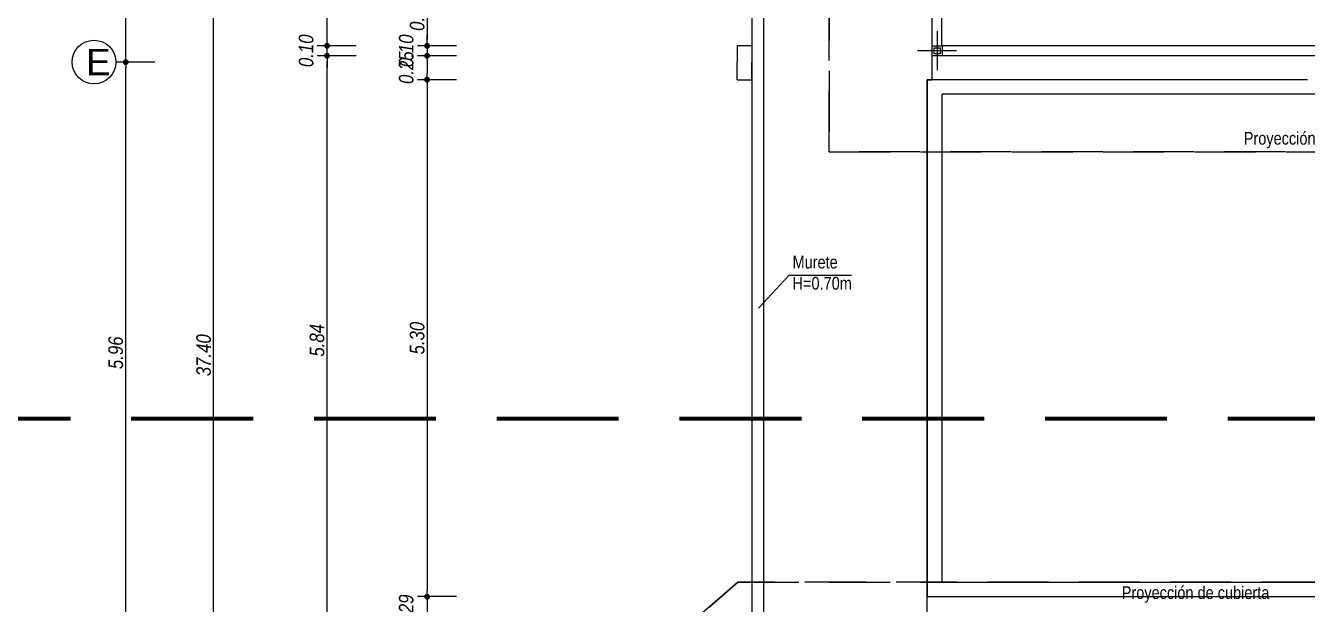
# Model space of a CAD drawing. Header units: inches. Extents: x 140 to 978, y -82 to 38.
# Drawn here: x 837.23 to 850.38, y 2.87 to 8.8 of the extents above; entities that cross this region are included whole.
import ezdxf

# ---------------------------------------------------------------- set-up
doc = ezdxf.new("R2010")
doc.units = ezdxf.units.IN
doc.header["$MEASUREMENT"] = 0
doc.linetypes.add('DASHED', pattern=[0.75, 0.5, -0.25])
doc.linetypes.add('DASHED2', pattern=[0.375, 0.25, -0.125])
doc.layers.get('0').update_dxf_attribs({"lineweight": 0})
for name, color, linetype, lineweight in [('UNSAAC-COLUMNA', 24, 'Continuous', 0), ('UNSAAC-COTA', 48, 'Continuous', 0), ('UNSAAC-FACHADA(2DO PLANO)', 7, 'Continuous', 30), ('UNSAAC-LINEA 0.00', 251, 'Continuous', 0), ('UNSAAC-LINEA DE CORTE', 7, 'Continuous', 70), ('UNSAAC-LLAMADOS', 88, 'Continuous', 0), ('UNSAAC-MURETE', 146, 'Continuous', 20), ('UNSAAC-PROYECCIONES', 38, 'DASHED2', 0), ('UNSAAC-TEXTOS', 250, 'Continuous', 0), ('UNSAAC-VARIOS', 30, 'Continuous', 0)]:
    doc.layers.add(name, color=color, linetype=linetype, lineweight=lineweight)
doc.styles.add('narrow', font='')
doc.styles.get("Standard").update_dxf_attribs({"font": 'arial.ttf'})
doc.styles.get('narrow').set_extended_font_data('Arial Narrow', italic=True)
doc.dimstyles.new('1EN75', dxfattribs={"dimtxt": 0.15, "dimasz": 0.06, "dimexe": 0.1, "dimexo": 0.15, "dimgap": 0.025, "dimtad": 1, "dimzin": 1, "dimdsep": 46, "dimtxsty": 'narrow', "dimblk": 'DOT', "dimcen": 0.1, "dimclrd": 256, "dimclre": 256, "dimclrt": 256, "dimaunit": 1, "dimadec": 3, "dimazin": 0, "dimtfac": 1, "dimtmove": 2, "dimatfit": 3, "dimldrblk": 'ARCHTICK', "dimfxl": 0.3, "dimfxlon": 1, "dimtolj": 1, "dimtzin": 0, "dimlwd": 0, "dimlwe": 0, "dimarcsym": 0})

# ---------------------------------------------------------------- blocks, each defined once
blk = doc.blocks.new('_Dot')
at = {"color": 0, "linetype": 'ByBlock', "lineweight": -2}
blk.add_line((-0.5, 0), (-1, 0), dxfattribs=at)
at = {"color": 0, "linetype": 'ByBlock', "const_width": 0.5}
blk.add_lwpolyline([(-0.25, 0, 1), (0.25, 0, 1)], format="xyb", close=True, dxfattribs=at)
blk = doc.blocks.new('*D243')
at = {"layer": 'Defpoints', "color": 0, "transparency": 16777216}
for p in [(838.259, 8.429), (843.198, 8.429), (843.198, 2.469)]:
    blk.add_point(p, dxfattribs=at)
at = {"layer": 'UNSAAC-COTA', "lineweight": 0, "transparency": 16777216}
for p, q in [((838.559, 8.429), (838.159, 8.429)), ((838.259, 2.529), (838.259, 8.369)), ((838.559, 2.469), (838.159, 2.469))]:
    blk.add_line(p, q, dxfattribs=at)
at = {"layer": 'UNSAAC-COTA', "lineweight": 0, "transparency": 16777216, "xscale": 0.06, "yscale": 0.06, "zscale": 0.06}
for p, rotation in [((838.259, 8.429), 90), ((838.259, 2.469), 270)]:
    blk.add_blockref('_Dot', p, dxfattribs=dict(at, rotation=rotation))
at = {"layer": 'UNSAAC-COTA', "transparency": 16777216, "insert": (838.157, 5.449), "char_height": 0.15, "attachment_point": 5, "rotation": 90, "style": 'narrow'}
blk.add_mtext('\\A1;5.96', dxfattribs=at)
blk = doc.blocks.new('_ArchTick')
at = {"layer": 'UNSAAC-FACHADA(2DO PLANO)', "color": 0, "const_width": 0.15}
blk.add_lwpolyline([(-0.5, -0.5), (0.5, 0.5)], dxfattribs=at)
blk = doc.blocks.new('*D244')
at = {"layer": 'Defpoints', "color": 0, "transparency": 16777216}
for p in [(838.259, 13.225), (843.198, 13.225), (843.198, 8.429)]:
    blk.add_point(p, dxfattribs=at)
at = {"layer": 'UNSAAC-COTA', "lineweight": 0, "transparency": 16777216}
for p, q in [((838.559, 13.225), (838.159, 13.225)), ((838.259, 8.489), (838.259, 13.165)), ((838.559, 8.429), (838.159, 8.429))]:
    blk.add_line(p, q, dxfattribs=at)
at = {"layer": 'UNSAAC-COTA', "lineweight": 0, "transparency": 16777216, "xscale": 0.06, "yscale": 0.06, "zscale": 0.06}
for p, rotation in [((838.259, 13.225), 90), ((838.259, 8.429), 270)]:
    blk.add_blockref('_Dot', p, dxfattribs=dict(at, rotation=rotation))
at = {"layer": 'UNSAAC-COTA', "transparency": 16777216, "insert": (838.157, 10.827), "char_height": 0.15, "attachment_point": 5, "rotation": 90, "style": 'narrow'}
blk.add_mtext('\\A1;4.80', dxfattribs=at)
blk = doc.blocks.new('*D350')
at = {"layer": 'Defpoints', "color": 0, "transparency": 16777216}
for p in [(846.532, 9.236), (841.351, 8.596), (846.532, 8.596)]:
    blk.add_point(p, dxfattribs=at)
at = {"layer": 'UNSAAC-COTA', "lineweight": 0, "transparency": 16777216}
for p, q in [((841.651, 9.236), (841.251, 9.236)), ((841.351, 9.176), (841.351, 8.656)), ((841.651, 8.596), (841.251, 8.596))]:
    blk.add_line(p, q, dxfattribs=at)
at = {"layer": 'UNSAAC-COTA', "lineweight": 0, "transparency": 16777216, "xscale": 0.06, "yscale": 0.06, "zscale": 0.06}
for p, rotation in [((841.351, 9.236), 90), ((841.351, 8.596), 270)]:
    blk.add_blockref('_Dot', p, dxfattribs=dict(at, rotation=rotation))
at = {"layer": 'UNSAAC-COTA', "transparency": 16777216, "insert": (841.249, 8.916), "char_height": 0.15, "attachment_point": 5, "rotation": 90, "style": 'narrow'}
blk.add_mtext('\\A1;0.64', dxfattribs=at)
blk = doc.blocks.new('*D351')
at = {"layer": 'Defpoints', "color": 0, "transparency": 16777216}
for p in [(846.532, 8.596), (841.351, 8.494), (846.532, 8.494)]:
    blk.add_point(p, dxfattribs=at)
at = {"layer": 'UNSAAC-COTA', "lineweight": 0, "transparency": 16777216}
for p, q in [((841.351, 8.656), (841.351, 8.716)), ((841.651, 8.596), (841.251, 8.596)), ((841.351, 8.596), (841.351, 8.494)), ((841.651, 8.494), (841.251, 8.494)), ((841.351, 8.434), (841.351, 8.374))]:
    blk.add_line(p, q, dxfattribs=at)
at = {"layer": 'UNSAAC-COTA', "lineweight": 0, "transparency": 16777216, "xscale": 0.06, "yscale": 0.06, "zscale": 0.06}
for p, rotation in [((841.351, 8.596), 270), ((841.351, 8.494), 90)]:
    blk.add_blockref('_Dot', p, dxfattribs=dict(at, rotation=rotation))
at = {"layer": 'UNSAAC-COTA', "transparency": 16777216, "insert": (841.137, 8.545), "char_height": 0.15, "attachment_point": 5, "rotation": 90, "style": 'narrow'}
blk.add_mtext('\\A1;0.10', dxfattribs=at)
blk = doc.blocks.new('*D352')
at = {"layer": 'Defpoints', "color": 0, "transparency": 16777216}
for p in [(846.532, 8.494), (841.351, 8.249), (846.482, 8.249)]:
    blk.add_point(p, dxfattribs=at)
at = {"layer": 'UNSAAC-COTA', "lineweight": 0, "transparency": 16777216}
for p, q in [((841.651, 8.494), (841.251, 8.494)), ((841.351, 8.434), (841.351, 8.309)), ((841.651, 8.249), (841.251, 8.249))]:
    blk.add_line(p, q, dxfattribs=at)
at = {"layer": 'UNSAAC-COTA', "lineweight": 0, "transparency": 16777216, "xscale": 0.06, "yscale": 0.06, "zscale": 0.06}
for p, rotation in [((841.351, 8.494), 90), ((841.351, 8.249), 270)]:
    blk.add_blockref('_Dot', p, dxfattribs=dict(at, rotation=rotation))
at = {"layer": 'UNSAAC-COTA', "transparency": 16777216, "insert": (841.137, 8.372), "char_height": 0.15, "attachment_point": 5, "rotation": 90, "style": 'narrow'}
blk.add_mtext('\\A1;0.25', dxfattribs=at)
blk = doc.blocks.new('*D353')
at = {"layer": 'Defpoints', "color": 0, "transparency": 16777216}
for p in [(846.482, 8.249), (841.351, 2.949), (846.482, 2.949)]:
    blk.add_point(p, dxfattribs=at)
at = {"layer": 'UNSAAC-COTA', "lineweight": 0, "transparency": 16777216}
for p, q in [((841.651, 8.249), (841.251, 8.249)), ((841.351, 8.189), (841.351, 3.009)), ((841.651, 2.949), (841.251, 2.949))]:
    blk.add_line(p, q, dxfattribs=at)
at = {"layer": 'UNSAAC-COTA', "lineweight": 0, "transparency": 16777216, "xscale": 0.06, "yscale": 0.06, "zscale": 0.06}
for p, rotation in [((841.351, 8.249), 90), ((841.351, 2.949), 270)]:
    blk.add_blockref('_Dot', p, dxfattribs=dict(at, rotation=rotation))
at = {"layer": 'UNSAAC-COTA', "transparency": 16777216, "insert": (841.249, 5.599), "char_height": 0.15, "attachment_point": 5, "rotation": 90, "style": 'narrow'}
blk.add_mtext('\\A1;5.30', dxfattribs=at)
blk = doc.blocks.new('*D354')
at = {"layer": 'Defpoints', "color": 0, "transparency": 16777216}
for p in [(846.482, 2.949), (841.351, 2.659), (846.391, 2.659)]:
    blk.add_point(p, dxfattribs=at)
at = {"layer": 'UNSAAC-COTA', "lineweight": 0, "transparency": 16777216}
for p, q in [((841.651, 2.949), (841.251, 2.949)), ((841.351, 2.889), (841.351, 2.719)), ((841.651, 2.659), (841.251, 2.659))]:
    blk.add_line(p, q, dxfattribs=at)
at = {"layer": 'UNSAAC-COTA', "lineweight": 0, "transparency": 16777216, "xscale": 0.06, "yscale": 0.06, "zscale": 0.06}
for p, rotation in [((841.351, 2.949), 90), ((841.351, 2.659), 270)]:
    blk.add_blockref('_Dot', p, dxfattribs=dict(at, rotation=rotation))
at = {"layer": 'UNSAAC-COTA', "transparency": 16777216, "insert": (841.137, 2.804), "char_height": 0.15, "attachment_point": 5, "rotation": 90, "style": 'narrow'}
blk.add_mtext('\\A1;0.29', dxfattribs=at)
blk = doc.blocks.new('*D264')
at = {"layer": 'Defpoints', "color": 0, "transparency": 16777216}
for p in [(840.324, 8.494), (846.532, 8.494), (846.391, 2.659)]:
    blk.add_point(p, dxfattribs=at)
at = {"layer": 'UNSAAC-COTA', "lineweight": 0, "transparency": 16777216}
for p, q in [((840.624, 8.494), (840.224, 8.494)), ((840.324, 2.719), (840.324, 8.434)), ((840.624, 2.659), (840.224, 2.659))]:
    blk.add_line(p, q, dxfattribs=at)
at = {"layer": 'UNSAAC-COTA', "lineweight": 0, "transparency": 16777216, "xscale": 0.06, "yscale": 0.06, "zscale": 0.06}
for p, rotation in [((840.324, 8.494), 90), ((840.324, 2.659), 270)]:
    blk.add_blockref('_Dot', p, dxfattribs=dict(at, rotation=rotation))
at = {"layer": 'UNSAAC-COTA', "transparency": 16777216, "insert": (840.222, 5.577), "char_height": 0.15, "attachment_point": 5, "rotation": 90, "style": 'narrow'}
blk.add_mtext('\\A1;5.84', dxfattribs=at)
blk = doc.blocks.new('*D265')
at = {"layer": 'Defpoints', "color": 0, "transparency": 16777216}
for p in [(840.324, 8.596), (846.532, 8.596), (846.532, 8.494)]:
    blk.add_point(p, dxfattribs=at)
at = {"layer": 'UNSAAC-COTA', "lineweight": 0, "transparency": 16777216}
for p, q in [((840.324, 8.656), (840.324, 8.716)), ((840.624, 8.596), (840.224, 8.596)), ((840.324, 8.494), (840.324, 8.596)), ((840.624, 8.494), (840.224, 8.494)), ((840.324, 8.434), (840.324, 8.374))]:
    blk.add_line(p, q, dxfattribs=at)
at = {"layer": 'UNSAAC-COTA', "lineweight": 0, "transparency": 16777216, "xscale": 0.06, "yscale": 0.06, "zscale": 0.06}
for p, rotation in [((840.324, 8.596), 270), ((840.324, 8.494), 90)]:
    blk.add_blockref('_Dot', p, dxfattribs=dict(at, rotation=rotation))
at = {"layer": 'UNSAAC-COTA', "transparency": 16777216, "insert": (840.11, 8.545), "char_height": 0.15, "attachment_point": 5, "rotation": 90, "style": 'narrow'}
blk.add_mtext('\\A1;0.10', dxfattribs=at)
blk = doc.blocks.new('*D266')
at = {"layer": 'Defpoints', "color": 0, "transparency": 16777216}
for p in [(840.324, 13.073), (846.532, 13.073), (846.532, 8.596)]:
    blk.add_point(p, dxfattribs=at)
at = {"layer": 'UNSAAC-COTA', "lineweight": 0, "transparency": 16777216}
for p, q in [((840.624, 13.073), (840.224, 13.073)), ((840.324, 8.656), (840.324, 13.013)), ((840.624, 8.596), (840.224, 8.596))]:
    blk.add_line(p, q, dxfattribs=at)
at = {"layer": 'UNSAAC-COTA', "lineweight": 0, "transparency": 16777216, "xscale": 0.06, "yscale": 0.06, "zscale": 0.06}
for p, rotation in [((840.324, 13.073), 90), ((840.324, 8.596), 270)]:
    blk.add_blockref('_Dot', p, dxfattribs=dict(at, rotation=rotation))
at = {"layer": 'UNSAAC-COTA', "transparency": 16777216, "insert": (840.222, 10.835), "char_height": 0.15, "attachment_point": 5, "rotation": 90, "style": 'narrow'}
blk.add_mtext('\\A1;4.48', dxfattribs=at)
blk = doc.blocks.new('*D272')
at = {"layer": 'Defpoints', "color": 0, "transparency": 16777216}
for p in [(839.161, 24.124), (848.177, 24.124), (848.307, -13.276)]:
    blk.add_point(p, dxfattribs=at)
at = {"layer": 'UNSAAC-COTA', "lineweight": 0, "transparency": 16777216}
for p, q in [((839.461, 24.124), (839.061, 24.124)), ((839.161, -13.216), (839.161, 24.064)), ((839.461, -13.276), (839.061, -13.276))]:
    blk.add_line(p, q, dxfattribs=at)
at = {"layer": 'UNSAAC-COTA', "lineweight": 0, "transparency": 16777216, "xscale": 0.06, "yscale": 0.06, "zscale": 0.06}
for p, rotation in [((839.161, 24.124), 90), ((839.161, -13.276), 270)]:
    blk.add_blockref('_Dot', p, dxfattribs=dict(at, rotation=rotation))
at = {"layer": 'UNSAAC-COTA', "transparency": 16777216, "insert": (839.059, 5.424), "char_height": 0.15, "attachment_point": 5, "rotation": 90, "style": 'narrow'}
blk.add_mtext('\\A1;37.40', dxfattribs=at)
blk = doc.blocks.new('columna')
at = {"layer": 'UNSAAC-COLUMNA'}
for p, q in [((0, 0.2), (0, -0.2)), ((0, 0.2), (0, -0.2)), ((0.2, 0), (-0.2, 0)), ((0.2, 0), (-0.2, 0))]:
    blk.add_line(p, q, dxfattribs=at)
for points in [[(-0.0508, 0.0508), (0.0508, 0.0508), (0.0508, -0.0508), (-0.0508, -0.0508)], [(-0.0308, 0.0308), (0.0308, 0.0308), (0.0308, -0.0308), (-0.0308, -0.0308)]]:
    blk.add_lwpolyline(points, close=True, dxfattribs=at)
blk = doc.blocks.new('D')
at = {"layer": 'UNSAAC-COLUMNA'}
blk.add_blockref('columna', (1305.583, 8.545), dxfattribs=at)

msp = doc.modelspace()

# ---------------------------------------------------------------- linework, layer by layer
at = {"layer": 'UNSAAC-LINEA 0.00', "ltscale": 2.5}
msp.add_lwpolyline([(867.135, -13.276), (861.431, -13.276), (861.431, -11.476), (855.933, -11.476), (855.933, -13.276), (850.231, -13.276), (850.231, -6.664), (848.307, -6.664), (848.307, -2.401), (847.307, -2.401), (847.307, -2.45), (846.677, -2.45), (845.032, -2.451), (844.482, -1.838), (844.482, 1.987), (845.157, 2.599), (846.482, 2.599), (846.482, 8.249), (846.532, 8.249), (846.532, 20.003)], dxfattribs=at)
at = {"layer": 'UNSAAC-LINEA DE CORTE', "linetype": 'DASHED', "ltscale": 2.5}
msp.add_line((832.691, 4.777), (892.094, 4.777), dxfattribs=at)
at = {"layer": 'UNSAAC-LLAMADOS', "ltscale": 2.5}
msp.add_lwpolyline([(845.706, 6.242), (845.062, 6.242), (844.75, 5.907)], dxfattribs=at)
at = {"layer": 'UNSAAC-MURETE'}
for p, q in [((844.532, 8.599), (844.532, 8.424)), ((844.532, 8.599), (844.682, 8.599)), ((844.532, 8.599), (844.532, 8.424)), ((844.532, 8.599), (844.682, 8.599)), ((844.682, 8.599), (844.682, 8.424)), ((844.682, 8.599), (844.682, 8.424)), ((844.532, 8.249), (844.532, 8.424)), ((844.532, 8.249), (844.532, 8.424)), ((844.682, 8.249), (844.682, 8.424)), ((844.682, 8.249), (844.682, 8.424)), ((844.532, 8.249), (844.682, 8.249)), ((844.532, 8.249), (844.682, 8.249)), ((846.482, 8.249), (846.482, 2.949)), ((850.382, 8.249), (846.482, 8.249)), ((846.482, 8.249), (846.482, 2.949)), ((855.557, 8.099), (846.632, 8.099)), ((846.632, 8.099), (846.632, 3.099)), ((846.632, 8.099), (846.632, 3.099)), ((846.632, 3.099), (850.482, 3.099)), ((846.632, 3.099), (850.482, 3.099)), ((846.482, 2.949), (850.482, 2.949)), ((846.482, 2.949), (850.482, 2.949))]:
    msp.add_line(p, q, dxfattribs=at)
for points in [[(848.177, 24.124), (848.177, 24.124), (844.682, 20.794), (844.682, 2.168)], [(851.681, 24.004), (848.225, 24.004), (844.802, 20.743), (844.802, 2.277)]]:
    msp.add_lwpolyline(points, dxfattribs=at)
at = {"layer": 'UNSAAC-PROYECCIONES', "ltscale": 2.5}
for points in [[(861.557, 8.009), (855.008, 8.006), (855.008, 7.508), (853.907, 7.508), (845.476, 7.508), (845.476, 23.339), (848.757, 23.339), (848.757, 24.81), (879.127, 24.81), (848.757, 24.81), (848.757, 23.339), (845.476, 23.339), (845.476, 7.508), (853.907, 7.508), (855.008, 7.508), (855.008, 8.006)], [(847.068, -2.875), (844.296, -2.875), (842.832, -1.245), (842.832, 1.606), (844.538, 3.099), (856.163, 3.099), (856.163, 2.709), (861.555, 2.709), (861.557, 8.009), (861.555, 2.709), (856.163, 2.709), (856.163, 3.099), (844.538, 3.099), (842.832, 1.606), (842.832, -1.245), (844.296, -2.875)]]:
    msp.add_lwpolyline(points, close=True, dxfattribs=at)
msp.add_lwpolyline([(867.135, -13.276), (861.431, -13.276), (861.431, -11.476), (855.933, -11.476), (855.933, -13.276), (850.231, -13.276), (850.231, -6.664), (848.307, -6.664), (848.307, -2.401), (847.307, -2.401), (847.307, -2.45), (846.677, -2.45), (845.032, -2.451), (844.482, -1.838), (844.482, 1.987), (845.157, 2.599), (846.482, 2.599), (846.482, 8.249), (846.532, 8.249), (846.532, 20.003)], dxfattribs=at)
at = {"layer": 'UNSAAC-TEXTOS'}
msp.add_circle((837.933, 8.429), 0.224, dxfattribs=at)
at = {"layer": 'UNSAAC-VARIOS'}
for p, q in [((846.532, 8.596), (846.532, 9.236)), ((846.633, 8.596), (846.633, 9.236)), ((851.681, 8.596), (846.633, 8.596)), ((851.681, 8.494), (846.633, 8.494))]:
    msp.add_line(p, q, dxfattribs=at)

# ---------------------------------------------------------------- block references
at = {"layer": 'UNSAAC-TEXTOS'}
msp.add_blockref('D', (-459, 0), dxfattribs=at)

# ---------------------------------------------------------------- texts
at = {"layer": 'UNSAAC-LLAMADOS', "char_height": 0.13, "style": 'narrow'}
for s, insert, width, attachment_point in [('\\pi0.29327;{\\fArial Narrow|b0|i0|c0|p34;Proyección de cubierta}', (849.436, 7.713), 2.08357, 1), ('{\\fArial Narrow|b0|i0|c0|p34;Murete H=0.70m}', (845.1, 6.095), 0.85805, 7), ('\\pi0.29327;{\\fArial Narrow|b0|i0|c0|p34;Proyección de cubierta}', (848.184, 3.055), 2.08357, 1)]:
    msp.add_mtext(s, dxfattribs=dict(at, insert=insert, width=width, attachment_point=attachment_point))
at = {"layer": 'UNSAAC-TEXTOS', "insert": (837.852, 8.565), "char_height": 0.27, "width": 0.42503, "attachment_point": 1}
msp.add_mtext('E', dxfattribs=at)

# ---------------------------------------------------------------- dimensions: what is measured, and where the dimension line sits
at = {"layer": 'UNSAAC-COTA'}
for base, p1, p2, picture, middle in [((839.161, 24.124), (848.307, -13.276), (848.177, 24.124), '*D272', (839.059, 5.424)), ((838.259, 13.225), (843.198, 8.429), (843.198, 13.225), '*D244', (838.157, 10.827)), ((840.324, 13.073), (846.532, 8.596), (846.532, 13.073), '*D266', (840.222, 10.835)), ((841.351, 8.596), (846.532, 9.236), (846.532, 8.596), '*D350', (841.249, 8.916)), ((840.324, 8.596), (846.532, 8.494), (846.532, 8.596), '*D265', (840.11, 8.545)), ((841.351, 8.494), (846.532, 8.596), (846.532, 8.494), '*D351', (841.137, 8.545)), ((841.3506, 8.2491), (846.5319, 8.4943), (846.4819, 8.2491), '*D352', (841.1365, 8.3717)), ((838.259, 8.429), (843.198, 2.469), (843.198, 8.429), '*D243', (838.157, 5.449)), ((840.3238, 8.4943), (846.3911, 2.6592), (846.5319, 8.4943), '*D264', (840.2222, 5.5768)), ((841.351, 2.949), (846.482, 8.249), (846.482, 2.949), '*D353', (841.249, 5.599)), ((841.351, 2.659), (846.482, 2.949), (846.391, 2.659), '*D354', (841.137, 2.804))]:
    dim = msp.add_linear_dim(base=base, p1=p1, p2=p2, angle=90, dimstyle='1EN75', dxfattribs=at)
    dim.commit()
    dim.dimension.update_dxf_attribs({"geometry": picture, "text_midpoint": middle})

doc.saveas('drawing.dxf')
